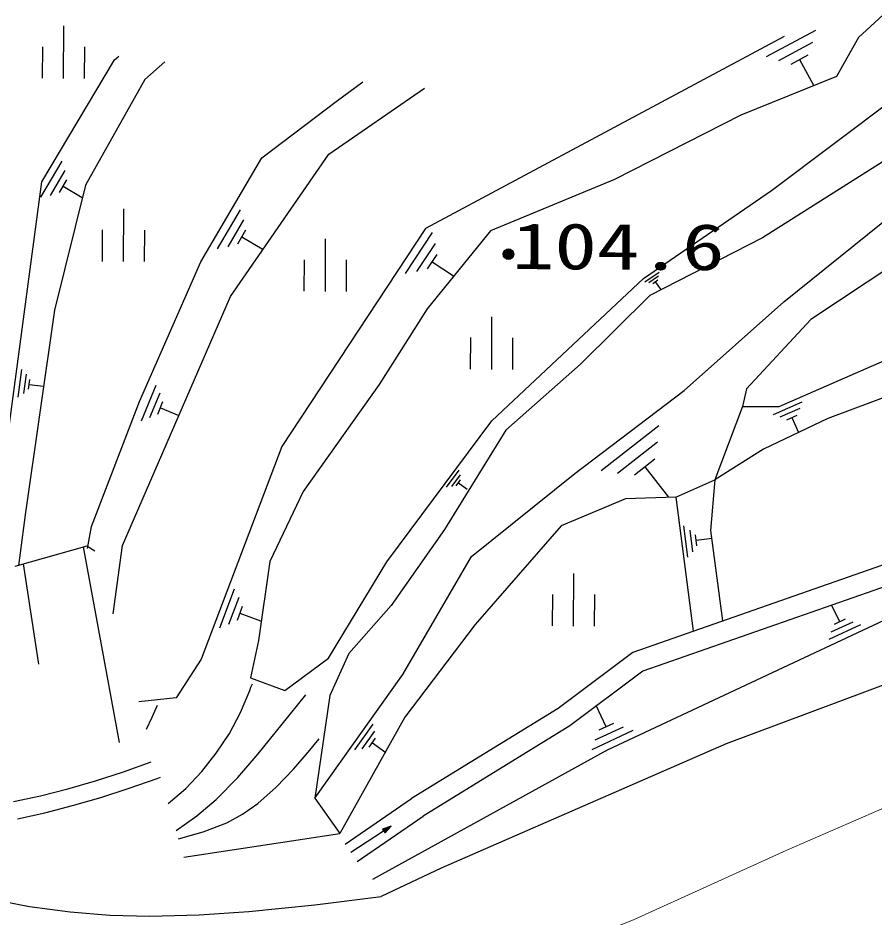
# Model space of a CAD drawing. Units: millimetres, scale not verified. Extents: x 40000 to 680000, y 20000 to 380000.
# Drawn here: x 218984 to 243373, y 289756 to 315376 of the extents above; entities that cross this region are included whole.
import ezdxf
from ezdxf.enums import TextEntityAlignment as Align

# ---------------------------------------------------------------- set-up
doc = ezdxf.new("R2010")
doc.units = ezdxf.units.MM
doc.header["$LTSCALE"] = 1000
doc.linetypes.add('CHAIN', pattern=[18.5, 12, -1.5, 3.5, -1.5])
doc.layers.add('M-BGD', color=7, linetype='Continuous', lineweight=25)
doc.layers.add('M-BMK', color=2, linetype='CHAIN', lineweight=13)
doc.styles.add('ＭＳ ゴシック', font='')
doc.styles.get('ＭＳ ゴシック').set_extended_font_data('MS Gothic')

# ---------------------------------------------------------------- blocks, each defined once
blk = doc.blocks.new('BUHIN113')
at = {"color": 7, "linetype": 'Continuous', "lineweight": 25}
for p, q in [((-100, 611), (-924, 250)), ((687, 301), (-687, -301)), ((381, -488), (-443, -849))]:
    blk.add_line(p, q, dxfattribs=at)
blk = doc.blocks.new('BUHIN330')
at = {"color": 7, "linetype": 'Continuous', "lineweight": 25}
for centre, radius in [((0, 0), 150), ((0, 0), 131), ((0, 0), 112), ((0, 0), 93.8), ((0, 0), 75), ((0, 0), 56.2), ((-1, 0), 37.5), ((0, 0), 18.8)]:
    blk.add_circle(centre, radius, dxfattribs=at)

msp = doc.modelspace()

# ---------------------------------------------------------------- linework, layer by layer
at = {"layer": 'M-BGD'}
for p, q in [((243743, 315567), (242930, 314816)), ((240307, 314277), (241711, 315029)), ((240817, 314852), (230596, 309378)), ((241619, 314675), (240649, 314156)), ((242930, 314816), (242306, 313707)), ((219660, 310709), (221733, 314188)), ((221733, 314188), (221860, 314288)), ((223172, 314129), (222600, 313623)), ((241008, 314062), (241501, 314326)), ((241254, 314194), (241647, 313461)), ((222600, 313623), (220909, 310608)), ((242306, 313707), (239579, 312608)), ((227837, 311492), (230563, 313374)), ((228051, 313000), (228810, 313553)), ((240456, 310461), (244375, 313411)), ((225936, 311391), (228051, 313000)), ((239579, 312608), (235983, 310772)), ((245496, 312461), (240193, 309110)), ((219632, 310268), (220243, 311294)), ((224192, 308430), (225936, 311391)), ((225036, 307436), (227837, 311492)), ((220321, 311031), (219898, 310322)), ((240801, 307291), (245247, 310864)), ((218654, 303162), (219660, 310709)), ((220909, 310608), (220026, 307048)), ((220165, 310401), (220380, 310762)), ((220273, 310581), (220809, 310262)), ((235983, 310772), (232450, 309307)), ((236806, 307952), (240456, 310461)), ((224670, 308796), (225327, 309911)), ((225412, 309626), (224959, 308856)), ((245960, 309698), (241573, 306788)), ((225247, 308943), (225478, 309335)), ((230596, 309378), (226500, 303162)), ((230025, 308098), (230791, 309261)), ((232450, 309307), (230645, 307090)), ((225363, 309139), (225945, 308796)), ((240193, 309110), (236989, 307468)), ((230867, 308951), (230338, 308147)), ((230653, 308224), (230923, 308634)), ((222443, 304443), (224192, 308430)), ((230788, 308429), (231396, 308028)), ((236843, 307854), (237253, 308136)), ((237237, 308023), (236954, 307829)), ((232482, 303894), (236806, 307952)), ((237068, 307812), (237213, 307911)), ((237140, 307861), (237288, 307647)), ((236989, 307468), (235012, 305512)), ((221961, 300343), (225036, 307436)), ((237965, 304760), (240801, 307291)), ((251261, 307401), (242056, 303964)), ((220026, 307048), (219185, 301219)), ((230645, 307090), (229274, 304933)), ((241573, 306788), (239736, 304806)), ((235012, 305512), (232880, 303626)), ((240674, 304303), (243669, 305615)), ((218993, 304574), (219097, 305363)), ((219214, 305222), (219142, 304677)), ((219285, 304796), (219321, 305073)), ((219303, 304934), (219715, 304880)), ((222501, 303897), (222919, 304908)), ((229274, 304933), (227105, 301883)), ((223024, 304680), (222735, 303981)), ((234853, 302397), (237965, 304760)), ((239736, 304806), (239623, 304308)), ((221074, 300885), (222443, 304443)), ((222967, 304088), (223114, 304444)), ((240508, 304080), (241328, 304439)), ((223040, 304266), (223569, 304047)), ((239623, 304308), (238837, 302210)), ((239623, 304308), (240674, 304303)), ((241261, 304245), (240694, 303997)), ((229489, 299874), (232482, 303894)), ((242056, 303964), (240225, 303088)), ((240891, 303929), (241180, 304055)), ((241036, 303992), (241223, 303563)), ((232880, 303626), (231135, 300797)), ((235597, 302479), (237244, 303765)), ((226500, 303162), (224206, 297100)), ((237204, 303287), (236066, 302399)), ((240225, 303088), (238837, 302210)), ((252247, 302808), (236503, 297296)), ((236551, 302358), (237130, 302810)), ((236841, 302584), (237513, 301723)), ((231196, 302009), (231553, 302488)), ((231578, 302354), (231331, 302023)), ((231908, 300033), (234853, 302397)), ((231468, 302048), (231594, 302217)), ((231531, 302132), (231781, 301946)), ((252312, 302195), (236788, 296760)), ((237727, 301718), (238837, 302210)), ((238837, 302210), (238718, 300771)), ((227105, 301883), (226163, 299892)), ((236288, 301670), (234458, 300905)), ((237727, 301718), (236288, 301670)), ((237727, 301718), (238221, 297898)), ((219185, 301219), (218996, 299777)), ((220961, 300261), (221074, 300885)), ((231135, 300797), (229616, 298632)), ((234458, 300905), (232008, 298095)), ((238069, 300012), (237955, 300900)), ((238122, 300781), (238201, 300167)), ((238322, 300337), (238282, 300649)), ((238302, 300493), (238766, 300553)), ((238718, 300771), (239060, 298192)), ((220945, 300329), (218890, 299747)), ((221875, 294731), (220847, 300301)), ((221174, 300185), (220945, 300329)), ((221694, 298398), (221961, 300343)), ((229953, 296667), (231908, 300033)), ((219579, 296963), (219140, 299818)), ((226163, 299892), (225841, 297632)), ((227834, 297133), (229489, 299874)), ((224732, 297994), (225155, 299111)), ((235776, 294525), (245582, 299121)), ((225277, 298866), (224985, 298094)), ((225234, 298218), (225383, 298611)), ((229616, 298632), (228411, 297263)), ((242396, 298167), (242175, 298638)), ((225309, 298415), (225892, 298194)), ((242555, 298241), (242238, 298093)), ((232008, 298095), (230002, 295450)), ((242985, 298084), (242084, 297662)), ((242153, 297879), (242775, 298171)), ((225841, 297632), (225613, 296568)), ((228411, 297263), (227872, 296068)), ((236503, 297296), (234370, 295703)), ((224206, 297100), (223489, 296005)), ((226587, 296208), (227834, 297133)), ((236788, 296760), (234708, 295206)), ((244654, 296751), (239157, 294688)), ((225613, 296568), (226587, 296208)), ((227444, 293139), (229953, 296667)), ((223489, 296005), (222423, 295889)), ((227872, 296068), (227444, 293139)), ((234370, 295703), (230200, 293130)), ((235740, 295175), (235453, 295787)), ((230002, 295450), (228158, 292139)), ((228582, 294525), (229101, 295255)), ((234708, 295206), (230527, 292627)), ((235424, 294801), (236233, 295180)), ((235946, 295272), (235534, 295078)), ((229143, 295054), (228785, 294550)), ((236505, 295067), (235334, 294518)), ((228989, 294592), (229171, 294849)), ((229080, 294721), (229462, 294449)), ((239157, 294688), (231040, 291148)), ((229094, 290834), (235776, 294525)), ((221989, 293897), (222780, 294175)), ((221189, 293639), (221989, 293897)), ((220400, 293410), (221189, 293639)), ((222155, 293426), (222946, 293704)), ((222946, 293704), (223046, 293742)), ((219624, 293211), (220400, 293410)), ((221342, 293164), (222155, 293426)), ((218860, 293044), (219624, 293211)), ((220540, 292930), (221342, 293164)), ((227444, 293139), (228158, 292139)), ((228305, 291831), (230200, 293130)), ((219748, 292727), (220540, 292930)), ((218968, 292555), (219748, 292727)), ((228644, 291336), (230527, 292627)), ((229616, 292345), (228470, 291590)), ((223708, 291466), (228158, 292139)), ((231040, 291148), (229331, 290337))]:
    msp.add_line(p, q, dxfattribs=at)
for points in [[(223266, 292987), (223762, 293419), (224221, 293900), (224635, 294423), (225006, 294990), (225323, 295586), (225587, 296211), (225622, 296303), (225661, 296405)], [(223488, 292222), (224076, 292638), (224632, 293104), (225247, 293730), (225829, 294407), (226509, 295250), (227184, 296084)], [(222649, 295108), (222803, 295452), (222959, 295794)], [(223558, 291981), (224256, 292181), (224931, 292438), (225385, 292687), (225817, 292992), (226340, 293453), (226837, 293974), (227202, 294393), (227568, 294831)], [(211042, 292490), (213241, 291706), (215446, 290984), (216804, 290598), (218178, 290270), (219316, 290056), (220470, 289900), (221602, 289813), (222741, 289785), (224144, 289820), (225564, 289915), (227440, 290106), (229331, 290337)], [(229594, 292331), (229441, 292166), (229383, 292255), (229594, 292330)], [(229451, 292236), (229488, 292261), (229455, 292231), (229448, 292242), (229488, 292261)]]:
    msp.add_lwpolyline(points, dxfattribs=at)
for points in [[(229616, 292345), (229372, 292259), (229441, 292155)], [(229573, 292317), (229444, 292179), (229396, 292252)], [(229552, 292303), (229447, 292192), (229409, 292250)], [(229531, 292289), (229449, 292205), (229422, 292247)], [(229510, 292275), (229452, 292218), (229435, 292244)]]:
    msp.add_lwpolyline(points, close=True, dxfattribs=at)
at = {"layer": 'M-BMK'}
msp.add_lwpolyline([(218749, 285663), (222340, 286097), (224547, 286421), (226743, 286804), (228565, 287178), (230374, 287612), (231979, 288056), (233572, 288559), (235058, 289091), (236543, 289686), (240892, 291657), (245231, 293556)], dxfattribs=at)

# ---------------------------------------------------------------- block references
at = {"layer": 'M-BGD', "rotation": 66.05554}
for name, p in [('BUHIN113', (220278, 314400)), ('BUHIN113', (221986, 309184)), ('BUHIN113', (227736, 308331)), ('BUHIN330', (232958, 308646)), ('BUHIN113', (232475, 306113)), ('BUHIN113', (234808, 298793))]:
    msp.add_blockref(name, p, dxfattribs=at)

# ---------------------------------------------------------------- texts
at = {"layer": 'M-BGD', "style": 'ＭＳ ゴシック', "width": 1.35}
msp.add_text('104.6', height=1320, rotation=359.699, dxfattribs=at).set_placement((233049, 307826), align=Align.BOTTOM_LEFT)

doc.saveas('drawing.dxf')
